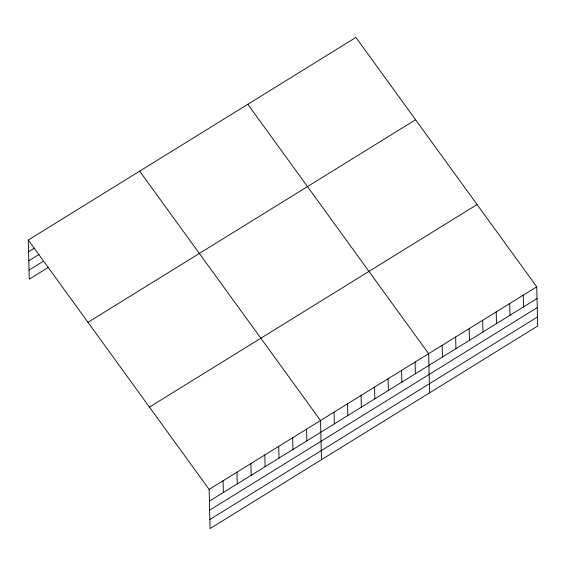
<?xml version="1.0" encoding="UTF-8"?>
<svg xmlns="http://www.w3.org/2000/svg" width="566" height="566" viewBox="0 0 566 566"><rect width="100%" height="100%" fill="white"/><g stroke="black" fill="none" stroke-linecap="round" stroke-linejoin="round"><path stroke-width="0.85" d="M28.3 240.012L355.915 37.441L536.745 286.835L537.7 325.988L210.085 528.559L209.123 489.406L28.3 240.012L29.255 279.165L48.308 267.385M28.583 251.721L34.448 248.092M28.809 260.777L39.068 254.431M29.036 270.109L42.959 261.499M87.971 322.309L415.593 119.737M149.452 407.103L477.067 204.538M209.123 489.406L536.745 286.835M209.413 501.115L537.028 298.544M209.632 510.171L537.247 307.6M209.859 519.503L537.481 316.932M247.802 104.286L428.632 353.686L429.587 392.839M139.689 171.137L320.519 420.531L321.474 459.684M523.232 295.19L523.515 306.899M509.711 303.546L510.001 315.255M496.198 311.901L496.488 323.611M482.685 320.264L482.975 331.973M469.172 328.62L469.455 340.329M455.658 336.975L455.941 348.684M442.145 345.331L442.428 357.04M415.111 362.042L415.402 373.751M401.598 370.397L401.888 382.107M388.085 378.753L388.375 390.462M374.572 387.109L374.862 398.818M361.058 395.464L361.341 407.173M347.545 403.82L347.828 415.529M334.032 412.175L334.315 423.884M306.588 429.141L306.878 440.85M292.664 437.751L292.955 449.461M278.741 446.362L279.031 458.071M264.817 454.972L265.107 466.681M250.894 463.582L251.184 475.291M236.97 472.185L237.26 483.895M223.046 480.796L223.337 492.505"/></g></svg>
